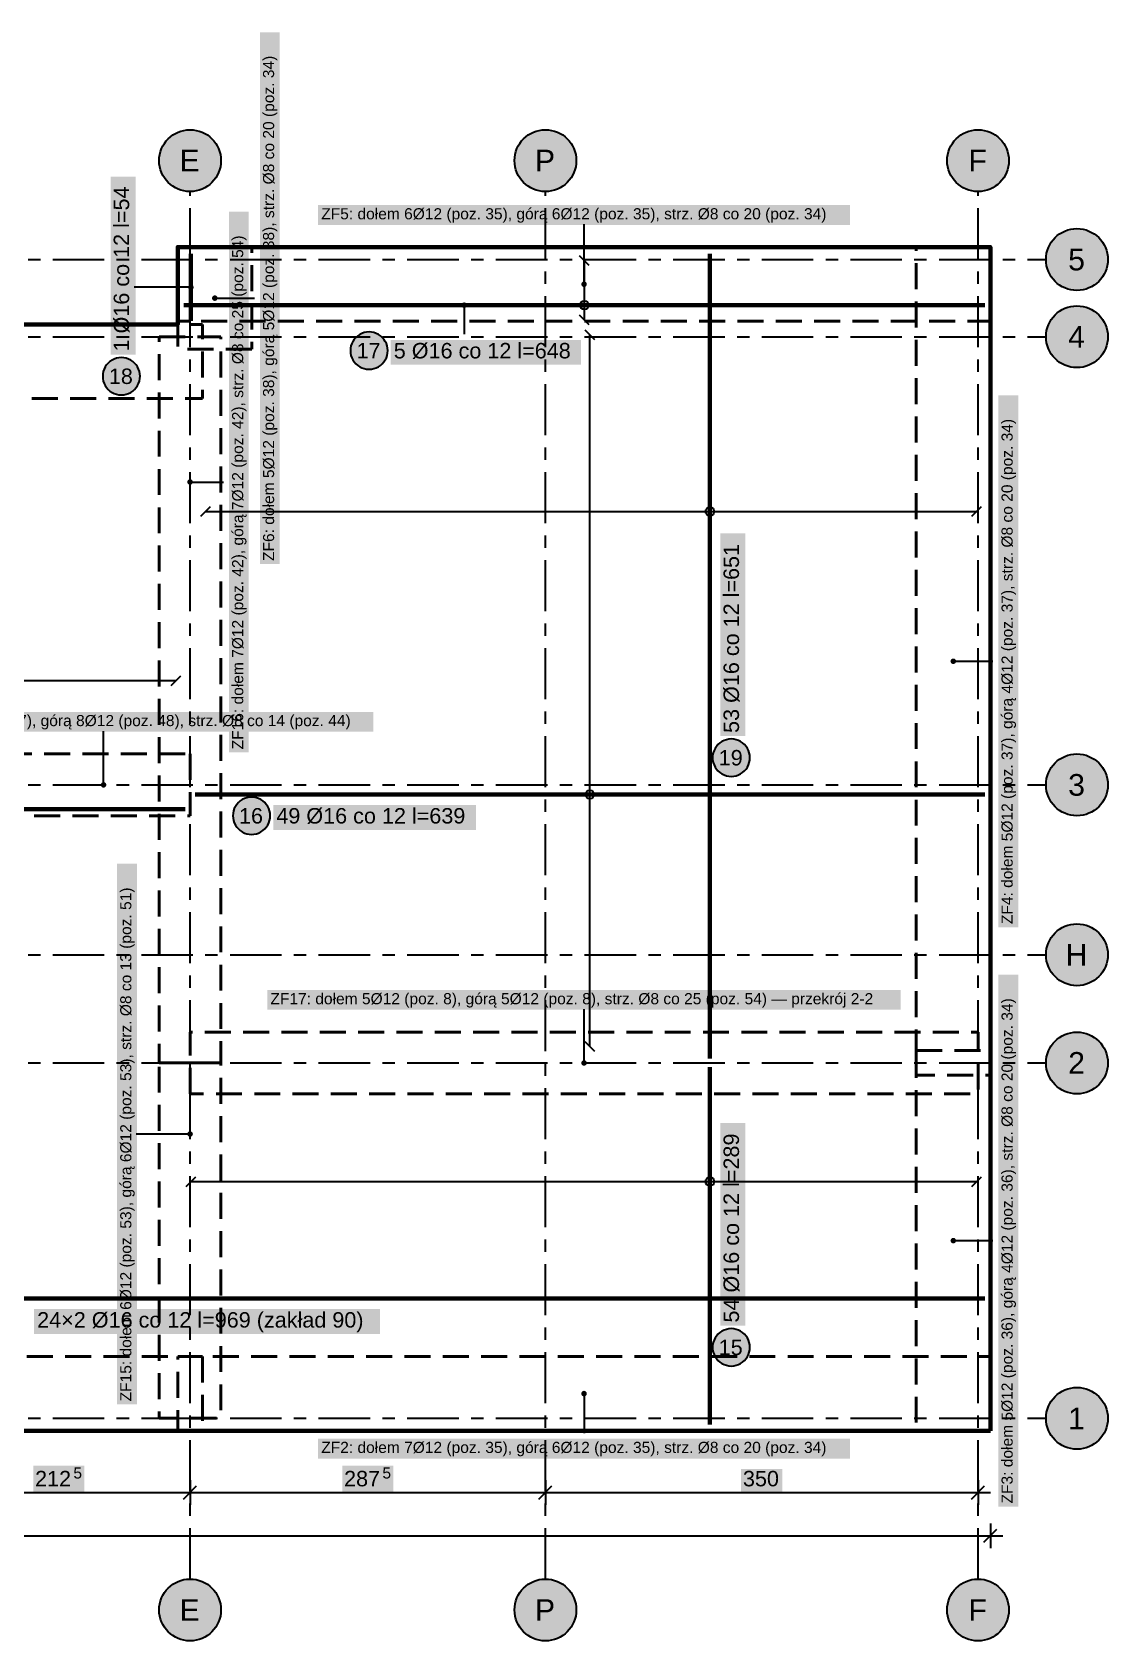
# Model space of a CAD drawing. Header units: metres. Extents: x -1.8 to 19.4, y -1.8 to 11.2.
# Drawn here: x 10.72 to 19.43, y -1.8 to 11.21 of the extents above; entities that cross this region are included whole.
import ezdxf

# ---------------------------------------------------------------- set-up
doc = ezdxf.new("R2010")
doc.units = ezdxf.units.M
doc.linetypes.add('KRESKOWA', pattern=[5.25, 4.2, -1.05])
doc.linetypes.add('PUNKTOWA', pattern=[10.5, 8.4, -1.05, 0, -1.05])
for name, color, linetype, lineweight in [('A-MASKA', 7, 'Continuous', 18), ('A-OPISY', 2, 'Continuous', 25), ('K-KONSTR', 7, 'Continuous', 50), ('K-OSIE', 1, 'PUNKTOWA', 25), ('K-WYMIARY', 1, 'Continuous', 25), ('K-ZBROJENIE', 1, 'Continuous', 100), ('K-ZBROJENIE-OPIS', 2, 'Continuous', 25)]:
    doc.layers.add(name, color=color, linetype=linetype, lineweight=lineweight)
doc.styles.add('PL_ARIAL', font='arial.ttf')

msp = doc.modelspace()

# ---------------------------------------------------------------- hatches: boundary and pattern name
at = {"layer": 'A-MASKA', "true_color": 0xffffff}
for points in [[(12.725, 6.911), (12.725, 11.214), (12.565, 11.214), (12.565, 6.911)], [(11.559, 8.606), (11.559, 10.044), (11.357, 10.044), (11.357, 8.606)], [(12.475, 5.387), (12.475, 9.763), (12.315, 9.763), (12.315, 5.387)], [(13.036, 9.655), (17.339, 9.655), (17.339, 9.815), (13.036, 9.815)], [(13.623, 8.523), (15.163, 8.523), (15.163, 8.725), (13.623, 8.725)], [(18.7, 3.973), (18.7, 8.277), (18.54, 8.277), (18.54, 3.973)], [(16.493, 5.52), (16.493, 7.16), (16.291, 7.16), (16.291, 5.52)], [(9.117, 5.555), (13.483, 5.555), (13.483, 5.715), (9.117, 5.715)], [(12.673, 4.76), (14.313, 4.76), (14.313, 4.962), (12.673, 4.962)], [(11.57, 0.112), (11.57, 4.488), (11.41, 4.488), (11.41, 0.112)], [(18.7, -0.714), (18.7, 3.589), (18.54, 3.589), (18.54, -0.714)], [(12.625, 3.305), (17.75, 3.305), (17.75, 3.465), (12.625, 3.465)], [(16.493, 0.75), (16.493, 2.39), (16.291, 2.39), (16.291, 0.75)], [(10.738, 0.682), (13.536, 0.682), (13.536, 0.884), (10.738, 0.884)], [(13.036, -0.325), (17.339, -0.325), (17.339, -0.165), (13.036, -0.165)], [(10.731, -0.592), (11.144, -0.592), (11.144, -0.382), (10.731, -0.382)], [(13.231, -0.592), (13.644, -0.592), (13.644, -0.382), (13.231, -0.382)], [(16.458, -0.592), (16.792, -0.592), (16.792, -0.41), (16.458, -0.41)]]:
    msp.add_hatch(color=7, dxfattribs=at).paths.add_polyline_path(points)
at = {"layer": 'A-OPISY', "true_color": 0x000000}
for points in [[(15.21, 9.175), (15.209, 9.181), (15.207, 9.186), (15.203, 9.191), (15.199, 9.194), (15.193, 9.197), (15.188, 9.198), (15.182, 9.197), (15.176, 9.194), (15.172, 9.191), (15.168, 9.186), (15.166, 9.181), (15.165, 9.175), (15.166, 9.169), (15.168, 9.164), (15.172, 9.159), (15.176, 9.156), (15.182, 9.153), (15.188, 9.152), (15.193, 9.153), (15.199, 9.156), (15.203, 9.159), (15.207, 9.164), (15.209, 9.169)], [(12.223, 9.062), (12.222, 9.068), (12.219, 9.074), (12.216, 9.078), (12.211, 9.082), (12.206, 9.084), (12.2, 9.085), (12.194, 9.084), (12.189, 9.082), (12.184, 9.078), (12.181, 9.074), (12.178, 9.068), (12.177, 9.062), (12.178, 9.057), (12.181, 9.051), (12.184, 9.047), (12.189, 9.043), (12.194, 9.041), (12.2, 9.04), (12.206, 9.041), (12.211, 9.043), (12.216, 9.047), (12.219, 9.051), (12.222, 9.057)], [(12.023, 7.575), (12.022, 7.581), (12.019, 7.586), (12.016, 7.591), (12.011, 7.594), (12.006, 7.597), (12, 7.598), (11.994, 7.597), (11.989, 7.594), (11.984, 7.591), (11.981, 7.586), (11.978, 7.581), (11.977, 7.575), (11.978, 7.569), (11.981, 7.564), (11.984, 7.559), (11.989, 7.556), (11.994, 7.553), (12, 7.553), (12.006, 7.553), (12.011, 7.556), (12.016, 7.559), (12.019, 7.564), (12.022, 7.569)], [(18.198, 6.125), (18.197, 6.131), (18.194, 6.136), (18.191, 6.141), (18.186, 6.144), (18.181, 6.147), (18.175, 6.147), (18.169, 6.147), (18.164, 6.144), (18.159, 6.141), (18.156, 6.136), (18.153, 6.131), (18.152, 6.125), (18.153, 6.119), (18.156, 6.114), (18.159, 6.109), (18.164, 6.106), (18.169, 6.103), (18.175, 6.103), (18.181, 6.103), (18.186, 6.106), (18.191, 6.109), (18.194, 6.114), (18.197, 6.119)], [(11.323, 5.125), (11.322, 5.131), (11.319, 5.136), (11.316, 5.141), (11.311, 5.144), (11.306, 5.147), (11.3, 5.147), (11.294, 5.147), (11.289, 5.144), (11.284, 5.141), (11.281, 5.136), (11.278, 5.131), (11.277, 5.125), (11.278, 5.119), (11.281, 5.114), (11.284, 5.109), (11.289, 5.106), (11.294, 5.103), (11.3, 5.103), (11.306, 5.103), (11.311, 5.106), (11.316, 5.109), (11.319, 5.114), (11.322, 5.119)], [(15.21, 2.875), (15.209, 2.881), (15.207, 2.886), (15.203, 2.891), (15.199, 2.894), (15.193, 2.897), (15.188, 2.897), (15.182, 2.897), (15.176, 2.894), (15.172, 2.891), (15.168, 2.886), (15.166, 2.881), (15.165, 2.875), (15.166, 2.869), (15.168, 2.864), (15.172, 2.859), (15.176, 2.856), (15.182, 2.853), (15.188, 2.853), (15.193, 2.853), (15.199, 2.856), (15.203, 2.859), (15.207, 2.864), (15.209, 2.869)], [(12.023, 2.3), (12.022, 2.306), (12.019, 2.311), (12.016, 2.316), (12.011, 2.319), (12.006, 2.322), (12, 2.322), (11.994, 2.322), (11.989, 2.319), (11.984, 2.316), (11.981, 2.311), (11.978, 2.306), (11.977, 2.3), (11.978, 2.294), (11.981, 2.289), (11.984, 2.284), (11.989, 2.281), (11.994, 2.278), (12, 2.277), (12.006, 2.278), (12.011, 2.281), (12.016, 2.284), (12.019, 2.289), (12.022, 2.294)], [(18.198, 1.438), (18.197, 1.443), (18.194, 1.449), (18.191, 1.453), (18.186, 1.457), (18.181, 1.459), (18.175, 1.46), (18.169, 1.459), (18.164, 1.457), (18.159, 1.453), (18.156, 1.449), (18.153, 1.443), (18.152, 1.438), (18.153, 1.432), (18.156, 1.426), (18.159, 1.422), (18.164, 1.418), (18.169, 1.416), (18.175, 1.415), (18.181, 1.416), (18.186, 1.418), (18.191, 1.422), (18.194, 1.426), (18.197, 1.432)], [(15.21, 0.2), (15.209, 0.206), (15.207, 0.211), (15.203, 0.216), (15.199, 0.219), (15.193, 0.222), (15.188, 0.223), (15.182, 0.222), (15.176, 0.219), (15.172, 0.216), (15.168, 0.211), (15.166, 0.206), (15.165, 0.2), (15.166, 0.194), (15.168, 0.189), (15.172, 0.184), (15.176, 0.181), (15.182, 0.178), (15.188, 0.178), (15.193, 0.178), (15.199, 0.181), (15.203, 0.184), (15.207, 0.189), (15.209, 0.194)]]:
    msp.add_hatch(color=7, dxfattribs=at).paths.add_polyline_path(points)
at = {"layer": 'K-OSIE', "true_color": 0xffffff}
for points in [[(12.25, 10.175), (12.248, 10.208), (12.241, 10.24), (12.231, 10.271), (12.217, 10.3), (12.198, 10.327), (12.177, 10.352), (12.152, 10.373), (12.125, 10.392), (12.096, 10.406), (12.065, 10.416), (12.033, 10.423), (12, 10.425), (11.967, 10.423), (11.935, 10.416), (11.904, 10.406), (11.875, 10.392), (11.848, 10.373), (11.823, 10.352), (11.802, 10.327), (11.783, 10.3), (11.769, 10.271), (11.759, 10.24), (11.752, 10.208), (11.75, 10.175), (11.752, 10.142), (11.759, 10.11), (11.769, 10.079), (11.783, 10.05), (11.802, 10.023), (11.823, 9.998), (11.848, 9.977), (11.875, 9.958), (11.904, 9.944), (11.935, 9.934), (11.967, 9.927), (12, 9.925), (12.033, 9.927), (12.065, 9.934), (12.096, 9.944), (12.125, 9.958), (12.152, 9.977), (12.177, 9.998), (12.198, 10.023), (12.217, 10.05), (12.231, 10.079), (12.241, 10.11), (12.248, 10.142)], [(15.125, 10.175), (15.123, 10.208), (15.116, 10.24), (15.106, 10.271), (15.092, 10.3), (15.073, 10.327), (15.052, 10.352), (15.027, 10.373), (15, 10.392), (14.971, 10.406), (14.94, 10.416), (14.908, 10.423), (14.875, 10.425), (14.842, 10.423), (14.81, 10.416), (14.779, 10.406), (14.75, 10.392), (14.723, 10.373), (14.698, 10.352), (14.677, 10.327), (14.658, 10.3), (14.644, 10.271), (14.634, 10.24), (14.627, 10.208), (14.625, 10.175), (14.627, 10.142), (14.634, 10.11), (14.644, 10.079), (14.658, 10.05), (14.677, 10.023), (14.698, 9.998), (14.723, 9.977), (14.75, 9.958), (14.779, 9.944), (14.81, 9.934), (14.842, 9.927), (14.875, 9.925), (14.908, 9.927), (14.94, 9.934), (14.971, 9.944), (15, 9.958), (15.027, 9.977), (15.052, 9.998), (15.073, 10.023), (15.092, 10.05), (15.106, 10.079), (15.116, 10.11), (15.123, 10.142)], [(18.625, 10.175), (18.623, 10.208), (18.616, 10.24), (18.606, 10.271), (18.592, 10.3), (18.573, 10.327), (18.552, 10.352), (18.527, 10.373), (18.5, 10.392), (18.471, 10.406), (18.44, 10.416), (18.408, 10.423), (18.375, 10.425), (18.342, 10.423), (18.31, 10.416), (18.279, 10.406), (18.25, 10.392), (18.223, 10.373), (18.198, 10.352), (18.177, 10.327), (18.158, 10.3), (18.144, 10.271), (18.134, 10.24), (18.127, 10.208), (18.125, 10.175), (18.127, 10.142), (18.134, 10.11), (18.144, 10.079), (18.158, 10.05), (18.177, 10.023), (18.198, 9.998), (18.223, 9.977), (18.25, 9.958), (18.279, 9.944), (18.31, 9.934), (18.342, 9.927), (18.375, 9.925), (18.408, 9.927), (18.44, 9.934), (18.471, 9.944), (18.5, 9.958), (18.527, 9.977), (18.552, 9.998), (18.573, 10.023), (18.592, 10.05), (18.606, 10.079), (18.616, 10.11), (18.623, 10.142)], [(19.425, 9.375), (19.423, 9.408), (19.416, 9.44), (19.406, 9.471), (19.392, 9.5), (19.373, 9.527), (19.352, 9.552), (19.327, 9.573), (19.3, 9.592), (19.271, 9.606), (19.24, 9.616), (19.208, 9.623), (19.175, 9.625), (19.142, 9.623), (19.11, 9.616), (19.079, 9.606), (19.05, 9.592), (19.023, 9.573), (18.998, 9.552), (18.977, 9.527), (18.958, 9.5), (18.944, 9.471), (18.934, 9.44), (18.927, 9.408), (18.925, 9.375), (18.927, 9.342), (18.934, 9.31), (18.944, 9.279), (18.958, 9.25), (18.977, 9.223), (18.998, 9.198), (19.023, 9.177), (19.05, 9.158), (19.079, 9.144), (19.11, 9.134), (19.142, 9.127), (19.175, 9.125), (19.208, 9.127), (19.24, 9.134), (19.271, 9.144), (19.3, 9.158), (19.327, 9.177), (19.352, 9.198), (19.373, 9.223), (19.392, 9.25), (19.406, 9.279), (19.416, 9.31), (19.423, 9.342)], [(19.425, 8.75), (19.423, 8.783), (19.416, 8.815), (19.406, 8.846), (19.392, 8.875), (19.373, 8.902), (19.352, 8.927), (19.327, 8.948), (19.3, 8.967), (19.271, 8.981), (19.24, 8.991), (19.208, 8.998), (19.175, 9), (19.142, 8.998), (19.11, 8.991), (19.079, 8.981), (19.05, 8.967), (19.023, 8.948), (18.998, 8.927), (18.977, 8.902), (18.958, 8.875), (18.944, 8.846), (18.934, 8.815), (18.927, 8.783), (18.925, 8.75), (18.927, 8.717), (18.934, 8.685), (18.944, 8.654), (18.958, 8.625), (18.977, 8.598), (18.998, 8.573), (19.023, 8.552), (19.05, 8.533), (19.079, 8.519), (19.11, 8.509), (19.142, 8.502), (19.175, 8.5), (19.208, 8.502), (19.24, 8.509), (19.271, 8.519), (19.3, 8.533), (19.327, 8.552), (19.352, 8.573), (19.373, 8.598), (19.392, 8.625), (19.406, 8.654), (19.416, 8.685), (19.423, 8.717)], [(19.425, 5.125), (19.423, 5.158), (19.416, 5.19), (19.406, 5.221), (19.392, 5.25), (19.373, 5.277), (19.352, 5.302), (19.327, 5.323), (19.3, 5.342), (19.271, 5.356), (19.24, 5.366), (19.208, 5.373), (19.175, 5.375), (19.142, 5.373), (19.11, 5.366), (19.079, 5.356), (19.05, 5.342), (19.023, 5.323), (18.998, 5.302), (18.977, 5.277), (18.958, 5.25), (18.944, 5.221), (18.934, 5.19), (18.927, 5.158), (18.925, 5.125), (18.927, 5.092), (18.934, 5.06), (18.944, 5.029), (18.958, 5), (18.977, 4.973), (18.998, 4.948), (19.023, 4.927), (19.05, 4.908), (19.079, 4.894), (19.11, 4.884), (19.142, 4.877), (19.175, 4.875), (19.208, 4.877), (19.24, 4.884), (19.271, 4.894), (19.3, 4.908), (19.327, 4.927), (19.352, 4.948), (19.373, 4.973), (19.392, 5), (19.406, 5.029), (19.416, 5.06), (19.423, 5.092)], [(19.425, 3.75), (19.423, 3.783), (19.416, 3.815), (19.406, 3.846), (19.392, 3.875), (19.373, 3.902), (19.352, 3.927), (19.327, 3.948), (19.3, 3.967), (19.271, 3.981), (19.24, 3.991), (19.208, 3.998), (19.175, 4), (19.142, 3.998), (19.11, 3.991), (19.079, 3.981), (19.05, 3.967), (19.023, 3.948), (18.998, 3.927), (18.977, 3.902), (18.958, 3.875), (18.944, 3.846), (18.934, 3.815), (18.927, 3.783), (18.925, 3.75), (18.927, 3.717), (18.934, 3.685), (18.944, 3.654), (18.958, 3.625), (18.977, 3.598), (18.998, 3.573), (19.023, 3.552), (19.05, 3.533), (19.079, 3.519), (19.11, 3.509), (19.142, 3.502), (19.175, 3.5), (19.208, 3.502), (19.24, 3.509), (19.271, 3.519), (19.3, 3.533), (19.327, 3.552), (19.352, 3.573), (19.373, 3.598), (19.392, 3.625), (19.406, 3.654), (19.416, 3.685), (19.423, 3.717)], [(19.425, 2.875), (19.423, 2.908), (19.416, 2.94), (19.406, 2.971), (19.392, 3), (19.373, 3.027), (19.352, 3.052), (19.327, 3.073), (19.3, 3.092), (19.271, 3.106), (19.24, 3.116), (19.208, 3.123), (19.175, 3.125), (19.142, 3.123), (19.11, 3.116), (19.079, 3.106), (19.05, 3.092), (19.023, 3.073), (18.998, 3.052), (18.977, 3.027), (18.958, 3), (18.944, 2.971), (18.934, 2.94), (18.927, 2.908), (18.925, 2.875), (18.927, 2.842), (18.934, 2.81), (18.944, 2.779), (18.958, 2.75), (18.977, 2.723), (18.998, 2.698), (19.023, 2.677), (19.05, 2.658), (19.079, 2.644), (19.11, 2.634), (19.142, 2.627), (19.175, 2.625), (19.208, 2.627), (19.24, 2.634), (19.271, 2.644), (19.3, 2.658), (19.327, 2.677), (19.352, 2.698), (19.373, 2.723), (19.392, 2.75), (19.406, 2.779), (19.416, 2.81), (19.423, 2.842)], [(19.425, 0), (19.423, 0.033), (19.416, 0.065), (19.406, 0.096), (19.392, 0.125), (19.373, 0.152), (19.352, 0.177), (19.327, 0.198), (19.3, 0.217), (19.271, 0.231), (19.24, 0.241), (19.208, 0.248), (19.175, 0.25), (19.142, 0.248), (19.11, 0.241), (19.079, 0.231), (19.05, 0.217), (19.023, 0.198), (18.998, 0.177), (18.977, 0.152), (18.958, 0.125), (18.944, 0.096), (18.934, 0.065), (18.927, 0.033), (18.925, 0), (18.927, -0.033), (18.934, -0.065), (18.944, -0.096), (18.958, -0.125), (18.977, -0.152), (18.998, -0.177), (19.023, -0.198), (19.05, -0.217), (19.079, -0.231), (19.11, -0.241), (19.142, -0.248), (19.175, -0.25), (19.208, -0.248), (19.24, -0.241), (19.271, -0.231), (19.3, -0.217), (19.327, -0.198), (19.352, -0.177), (19.373, -0.152), (19.392, -0.125), (19.406, -0.096), (19.416, -0.065), (19.423, -0.033)], [(12.25, -1.55), (12.248, -1.517), (12.241, -1.485), (12.231, -1.454), (12.217, -1.425), (12.198, -1.398), (12.177, -1.373), (12.152, -1.352), (12.125, -1.333), (12.096, -1.319), (12.065, -1.309), (12.033, -1.302), (12, -1.3), (11.967, -1.302), (11.935, -1.309), (11.904, -1.319), (11.875, -1.333), (11.848, -1.352), (11.823, -1.373), (11.802, -1.398), (11.783, -1.425), (11.769, -1.454), (11.759, -1.485), (11.752, -1.517), (11.75, -1.55), (11.752, -1.583), (11.759, -1.615), (11.769, -1.646), (11.783, -1.675), (11.802, -1.702), (11.823, -1.727), (11.848, -1.748), (11.875, -1.767), (11.904, -1.781), (11.935, -1.791), (11.967, -1.798), (12, -1.8), (12.033, -1.798), (12.065, -1.791), (12.096, -1.781), (12.125, -1.767), (12.152, -1.748), (12.177, -1.727), (12.198, -1.702), (12.217, -1.675), (12.231, -1.646), (12.241, -1.615), (12.248, -1.583)], [(15.125, -1.55), (15.123, -1.517), (15.116, -1.485), (15.106, -1.454), (15.092, -1.425), (15.073, -1.398), (15.052, -1.373), (15.027, -1.352), (15, -1.333), (14.971, -1.319), (14.94, -1.309), (14.908, -1.302), (14.875, -1.3), (14.842, -1.302), (14.81, -1.309), (14.779, -1.319), (14.75, -1.333), (14.723, -1.352), (14.698, -1.373), (14.677, -1.398), (14.658, -1.425), (14.644, -1.454), (14.634, -1.485), (14.627, -1.517), (14.625, -1.55), (14.627, -1.583), (14.634, -1.615), (14.644, -1.646), (14.658, -1.675), (14.677, -1.702), (14.698, -1.727), (14.723, -1.748), (14.75, -1.767), (14.779, -1.781), (14.81, -1.791), (14.842, -1.798), (14.875, -1.8), (14.908, -1.798), (14.94, -1.791), (14.971, -1.781), (15, -1.767), (15.027, -1.748), (15.052, -1.727), (15.073, -1.702), (15.092, -1.675), (15.106, -1.646), (15.116, -1.615), (15.123, -1.583)], [(18.625, -1.55), (18.623, -1.517), (18.616, -1.485), (18.606, -1.454), (18.592, -1.425), (18.573, -1.398), (18.552, -1.373), (18.527, -1.352), (18.5, -1.333), (18.471, -1.319), (18.44, -1.309), (18.408, -1.302), (18.375, -1.3), (18.342, -1.302), (18.31, -1.309), (18.279, -1.319), (18.25, -1.333), (18.223, -1.352), (18.198, -1.373), (18.177, -1.398), (18.158, -1.425), (18.144, -1.454), (18.134, -1.485), (18.127, -1.517), (18.125, -1.55), (18.127, -1.583), (18.134, -1.615), (18.144, -1.646), (18.158, -1.675), (18.177, -1.702), (18.198, -1.727), (18.223, -1.748), (18.25, -1.767), (18.279, -1.781), (18.31, -1.791), (18.342, -1.798), (18.375, -1.8), (18.408, -1.798), (18.44, -1.791), (18.471, -1.781), (18.5, -1.767), (18.527, -1.748), (18.552, -1.727), (18.573, -1.702), (18.592, -1.675), (18.606, -1.646), (18.616, -1.615), (18.623, -1.583)]]:
    msp.add_hatch(color=7, dxfattribs=at).paths.add_polyline_path(points)
at = {"layer": 'K-ZBROJENIE-OPIS', "true_color": 0x000000}
for points in [[(12.029, 9.15), (12.028, 9.156), (12.026, 9.161), (12.023, 9.166), (12.018, 9.169), (12.013, 9.172), (12.007, 9.173), (12.001, 9.172), (11.995, 9.169), (11.991, 9.166), (11.987, 9.161), (11.985, 9.156), (11.984, 9.15), (11.985, 9.144), (11.987, 9.139), (11.991, 9.134), (11.995, 9.131), (12.001, 9.128), (12.007, 9.127), (12.013, 9.128), (12.018, 9.131), (12.023, 9.134), (12.026, 9.139), (12.028, 9.144)], [(14.241, 9.005), (14.24, 9.011), (14.237, 9.016), (14.234, 9.021), (14.229, 9.025), (14.224, 9.027), (14.218, 9.028), (14.212, 9.027), (14.207, 9.025), (14.202, 9.021), (14.199, 9.016), (14.196, 9.011), (14.195, 9.005), (14.196, 8.999), (14.199, 8.994), (14.202, 8.989), (14.207, 8.986), (14.212, 8.983), (14.218, 8.983), (14.224, 8.983), (14.229, 8.986), (14.234, 8.989), (14.237, 8.994), (14.24, 8.999)]]:
    msp.add_hatch(color=7, dxfattribs=at).paths.add_polyline_path(points)
at = {"layer": 'K-ZBROJENIE-OPIS', "true_color": 0xffffff}
for points in [[(13.599, 8.638), (13.598, 8.657), (13.594, 8.677), (13.588, 8.696), (13.579, 8.713), (13.568, 8.73), (13.555, 8.745), (13.54, 8.758), (13.524, 8.769), (13.506, 8.777), (13.487, 8.784), (13.468, 8.787), (13.448, 8.789), (13.428, 8.787), (13.409, 8.784), (13.39, 8.777), (13.373, 8.769), (13.356, 8.758), (13.341, 8.745), (13.328, 8.73), (13.317, 8.713), (13.308, 8.696), (13.302, 8.677), (13.298, 8.657), (13.297, 8.638), (13.298, 8.618), (13.302, 8.599), (13.308, 8.58), (13.317, 8.562), (13.328, 8.546), (13.341, 8.531), (13.356, 8.518), (13.373, 8.507), (13.39, 8.498), (13.409, 8.492), (13.428, 8.488), (13.448, 8.487), (13.468, 8.488), (13.487, 8.492), (13.506, 8.498), (13.524, 8.507), (13.54, 8.518), (13.555, 8.531), (13.568, 8.546), (13.579, 8.562), (13.588, 8.58), (13.594, 8.599), (13.598, 8.618)], [(11.595, 8.431), (11.594, 8.45), (11.59, 8.47), (11.584, 8.488), (11.575, 8.506), (11.564, 8.523), (11.551, 8.537), (11.536, 8.55), (11.52, 8.561), (11.502, 8.57), (11.483, 8.576), (11.464, 8.58), (11.444, 8.582), (11.425, 8.58), (11.405, 8.576), (11.386, 8.57), (11.369, 8.561), (11.352, 8.55), (11.337, 8.537), (11.324, 8.523), (11.313, 8.506), (11.305, 8.488), (11.298, 8.47), (11.294, 8.45), (11.293, 8.431), (11.294, 8.411), (11.298, 8.391), (11.305, 8.373), (11.313, 8.355), (11.324, 8.339), (11.337, 8.324), (11.352, 8.311), (11.369, 8.3), (11.386, 8.291), (11.405, 8.285), (11.425, 8.281), (11.444, 8.28), (11.464, 8.281), (11.483, 8.285), (11.502, 8.291), (11.52, 8.3), (11.536, 8.311), (11.551, 8.324), (11.564, 8.339), (11.575, 8.355), (11.584, 8.373), (11.59, 8.391), (11.594, 8.411)], [(16.529, 5.345), (16.528, 5.364), (16.524, 5.384), (16.518, 5.402), (16.509, 5.42), (16.498, 5.436), (16.485, 5.451), (16.47, 5.464), (16.454, 5.475), (16.436, 5.484), (16.417, 5.49), (16.398, 5.494), (16.378, 5.496), (16.358, 5.494), (16.339, 5.49), (16.32, 5.484), (16.303, 5.475), (16.286, 5.464), (16.271, 5.451), (16.258, 5.436), (16.247, 5.42), (16.239, 5.402), (16.232, 5.384), (16.228, 5.364), (16.227, 5.345), (16.228, 5.325), (16.232, 5.305), (16.239, 5.287), (16.247, 5.269), (16.258, 5.253), (16.271, 5.238), (16.286, 5.225), (16.303, 5.214), (16.32, 5.205), (16.339, 5.199), (16.358, 5.195), (16.378, 5.193), (16.398, 5.195), (16.417, 5.199), (16.436, 5.205), (16.454, 5.214), (16.47, 5.225), (16.485, 5.238), (16.498, 5.253), (16.509, 5.269), (16.518, 5.287), (16.524, 5.305), (16.528, 5.325)], [(12.649, 4.875), (12.647, 4.895), (12.643, 4.914), (12.637, 4.933), (12.628, 4.95), (12.617, 4.967), (12.604, 4.982), (12.589, 4.995), (12.573, 5.006), (12.555, 5.014), (12.537, 5.021), (12.517, 5.025), (12.498, 5.026), (12.478, 5.025), (12.458, 5.021), (12.44, 5.014), (12.422, 5.006), (12.406, 4.995), (12.391, 4.982), (12.378, 4.967), (12.367, 4.95), (12.358, 4.933), (12.352, 4.914), (12.348, 4.895), (12.346, 4.875), (12.348, 4.855), (12.352, 4.836), (12.358, 4.817), (12.367, 4.799), (12.378, 4.783), (12.391, 4.768), (12.406, 4.755), (12.422, 4.744), (12.44, 4.735), (12.458, 4.729), (12.478, 4.725), (12.498, 4.724), (12.517, 4.725), (12.537, 4.729), (12.555, 4.735), (12.573, 4.744), (12.589, 4.755), (12.604, 4.768), (12.617, 4.783), (12.628, 4.799), (12.637, 4.817), (12.643, 4.836), (12.647, 4.855)], [(16.529, 0.575), (16.528, 0.594), (16.524, 0.614), (16.518, 0.632), (16.509, 0.65), (16.498, 0.666), (16.485, 0.681), (16.47, 0.694), (16.454, 0.705), (16.436, 0.714), (16.417, 0.72), (16.398, 0.724), (16.378, 0.726), (16.358, 0.724), (16.339, 0.72), (16.32, 0.714), (16.303, 0.705), (16.286, 0.694), (16.271, 0.681), (16.258, 0.666), (16.247, 0.65), (16.239, 0.632), (16.232, 0.614), (16.228, 0.594), (16.227, 0.575), (16.228, 0.555), (16.232, 0.535), (16.239, 0.517), (16.247, 0.499), (16.258, 0.483), (16.271, 0.468), (16.286, 0.455), (16.303, 0.444), (16.32, 0.435), (16.339, 0.429), (16.358, 0.425), (16.378, 0.423), (16.398, 0.425), (16.417, 0.429), (16.436, 0.435), (16.454, 0.444), (16.47, 0.455), (16.485, 0.468), (16.498, 0.483), (16.509, 0.499), (16.518, 0.517), (16.524, 0.535), (16.528, 0.555)]]:
    msp.add_hatch(color=7, dxfattribs=at).paths.add_polyline_path(points)

# ---------------------------------------------------------------- linework, layer by layer
at = {"layer": 'A-OPISY', "lineweight": 35, "ltscale": 0.05}
for points in [[(15.188, 9.175), (15.188, 9.66)], [(12.2, 9.062), (12.52, 9.062)], [(12, 7.575), (12.27, 7.575)], [(18.175, 6.125), (18.495, 6.125)], [(11.3, 5.125), (11.3, 5.56)], [(15.188, 2.875), (15.188, 3.31)], [(12, 2.3), (11.565, 2.3)], [(18.175, 1.438), (18.495, 1.438)], [(15.188, 0.2), (15.188, -0.12)]]:
    msp.add_lwpolyline(points, dxfattribs=at)
at = {"layer": 'K-KONSTR', "lineweight": 70, "ltscale": 0.05}
msp.add_lwpolyline([(18.475, -0.1), (-0.1, -0.1), (-0.1, 8.85), (11.9, 8.85), (11.9, 9.475), (18.475, 9.475)], close=True, dxfattribs=at)
at = {"layer": 'K-KONSTR', "linetype": 'KRESKOWA', "lineweight": 50, "ltscale": 0.05, "flags": 128}
for points in [[(11.9, 8.875), (11.9, 9.475), (18.475, 9.475), (18.475, 8.875)], [(12.5, 8.65), (11.9, 8.65), (11.9, 9.475), (12.5, 9.475)], [(17.875, 9.475), (18.475, 9.475), (18.475, 2.775), (17.875, 2.775)], [(-0.1, 8.25), (-0.1, 8.85), (12.1, 8.85), (12.1, 8.25)], [(11.75, 8.75), (12.25, 8.75), (12.25, 2.875), (11.75, 2.875)], [(12, 5.375), (12, 4.875), (8.5, 4.875), (8.5, 5.375)], [(12, 2.625), (12, 3.125), (18.375, 3.125), (18.375, 2.625)], [(11.75, 2.875), (12.25, 2.875), (12.25, 0), (11.75, 0)], [(17.875, 2.975), (18.475, 2.975), (18.475, -0.1), (17.875, -0.1)], [(12.1, 0.5), (12.1, -0.1), (-0.1, -0.1), (-0.1, 0.5)], [(18.475, 0.5), (18.475, -0.1), (11.9, -0.1), (11.9, 0.5)]]:
    msp.add_lwpolyline(points, close=True, dxfattribs=at)
at = {"layer": 'K-OSIE', "linetype": 'PUNKTOWA', "lineweight": 35, "ltscale": 0.049039, "flags": 128}
for points in [[(12, -1.3), (12, 9.925)], [(14.875, -1.3), (14.875, 9.925)], [(18.375, -1.3), (18.375, 9.925)]]:
    msp.add_lwpolyline(points, dxfattribs=at)
at = {"layer": 'K-OSIE', "linetype": 'PUNKTOWA', "lineweight": 35, "ltscale": 0.049644, "flags": 128}
for points in [[(-1.3, 9.375), (18.925, 9.375)], [(-1.3, 8.75), (18.925, 8.75)], [(-1.3, 5.125), (18.925, 5.125)], [(-1.3, 3.75), (18.925, 3.75)], [(-1.3, 2.875), (18.925, 2.875)], [(-1.3, 0), (18.925, 0)]]:
    msp.add_lwpolyline(points, dxfattribs=at)
at = {"layer": 'K-OSIE', "linetype": 'Continuous', "lineweight": 35, "ltscale": 0.05}
for centre in [(12, 10.175), (14.875, 10.175), (18.375, 10.175), (19.175, 9.375), (19.175, 8.75), (19.175, 5.125), (19.175, 3.75), (19.175, 2.875), (19.175, 0), (12, -1.55), (14.875, -1.55), (18.375, -1.55)]:
    msp.add_circle(centre, 0.25, dxfattribs=at)
at = {"layer": 'K-WYMIARY', "lineweight": 35, "ltscale": 0.05}
for points in [[(12, -0.5), (12, -0.7)], [(14.875, -0.5), (14.875, -0.7)], [(18.375, -0.5), (18.375, -0.7)], [(-0.1, -0.6), (18.475, -0.6)], [(11.947, -0.653), (12.053, -0.547)], [(14.822, -0.653), (14.928, -0.547)], [(18.322, -0.653), (18.428, -0.547)], [(18.422, -1.003), (18.528, -0.897)], [(18.475, -0.85), (18.475, -1.05)], [(-0.2, -0.95), (18.575, -0.95)]]:
    msp.add_lwpolyline(points, dxfattribs=at)
at = {"layer": 'K-ZBROJENIE', "lineweight": 70, "ltscale": 0.05}
for points in [[(12.007, 8.88), (12.007, 9.42)], [(16.206, 2.91), (16.206, 9.42)], [(11.95, 9.005), (18.43, 9.005)], [(12.04, 5.047), (18.43, 5.047)], [(-0.05, 4.927), (11.96, 4.927)], [(16.206, -0.05), (16.206, 2.84)], [(-0.05, 0.969), (18.43, 0.969)]]:
    msp.add_lwpolyline(points, dxfattribs=at)
at = {"layer": 'K-ZBROJENIE-OPIS', "lineweight": 35, "ltscale": 0.05}
for points in [[(15.229, 9.326), (15.151, 9.404)], [(15.19, 8.885), (15.19, 9.365)], [(12.007, 9.15), (11.547, 9.15)], [(14.218, 9.005), (14.218, 8.77)], [(15.229, 8.846), (15.151, 8.924)], [(15.274, 8.726), (15.196, 8.804)], [(15.235, 3.008), (15.235, 8.765)], [(12.088, 7.298), (12.166, 7.376)], [(12.127, 7.337), (18.365, 7.337)], [(18.326, 7.298), (18.404, 7.376)], [(11.848, 5.929), (11.926, 6.007)], [(0.01, 5.968), (11.887, 5.968)], [(15.274, 2.969), (15.196, 3.047)], [(11.968, 1.876), (12.046, 1.954)], [(18.326, 1.876), (18.404, 1.954)], [(12.007, 1.915), (18.365, 1.915)]]:
    msp.add_lwpolyline(points, dxfattribs=at)
for points in [[(13.599, 8.638), (13.598, 8.657), (13.594, 8.677), (13.588, 8.696), (13.579, 8.713), (13.568, 8.73), (13.555, 8.745), (13.54, 8.758), (13.524, 8.769), (13.506, 8.777), (13.487, 8.784), (13.468, 8.787), (13.448, 8.789), (13.428, 8.787), (13.409, 8.784), (13.39, 8.777), (13.373, 8.769), (13.356, 8.758), (13.341, 8.745), (13.328, 8.73), (13.317, 8.713), (13.308, 8.696), (13.302, 8.677), (13.298, 8.657), (13.297, 8.638), (13.298, 8.618), (13.302, 8.599), (13.308, 8.58), (13.317, 8.562), (13.328, 8.546), (13.341, 8.531), (13.356, 8.518), (13.373, 8.507), (13.39, 8.498), (13.409, 8.492), (13.428, 8.488), (13.448, 8.487), (13.468, 8.488), (13.487, 8.492), (13.506, 8.498), (13.524, 8.507), (13.54, 8.518), (13.555, 8.531), (13.568, 8.546), (13.579, 8.562), (13.588, 8.58), (13.594, 8.599), (13.598, 8.618)], [(11.595, 8.431), (11.594, 8.45), (11.59, 8.47), (11.584, 8.488), (11.575, 8.506), (11.564, 8.523), (11.551, 8.537), (11.536, 8.55), (11.52, 8.561), (11.502, 8.57), (11.483, 8.576), (11.464, 8.58), (11.444, 8.582), (11.425, 8.58), (11.405, 8.576), (11.386, 8.57), (11.369, 8.561), (11.352, 8.55), (11.337, 8.537), (11.324, 8.523), (11.313, 8.506), (11.305, 8.488), (11.298, 8.47), (11.294, 8.45), (11.293, 8.431), (11.294, 8.411), (11.298, 8.391), (11.305, 8.373), (11.313, 8.355), (11.324, 8.339), (11.337, 8.324), (11.352, 8.311), (11.369, 8.3), (11.386, 8.291), (11.405, 8.285), (11.425, 8.281), (11.444, 8.28), (11.464, 8.281), (11.483, 8.285), (11.502, 8.291), (11.52, 8.3), (11.536, 8.311), (11.551, 8.324), (11.564, 8.339), (11.575, 8.355), (11.584, 8.373), (11.59, 8.391), (11.594, 8.411)], [(16.529, 5.345), (16.528, 5.364), (16.524, 5.384), (16.518, 5.402), (16.509, 5.42), (16.498, 5.436), (16.485, 5.451), (16.47, 5.464), (16.454, 5.475), (16.436, 5.484), (16.417, 5.49), (16.398, 5.494), (16.378, 5.496), (16.358, 5.494), (16.339, 5.49), (16.32, 5.484), (16.303, 5.475), (16.286, 5.464), (16.271, 5.451), (16.258, 5.436), (16.247, 5.42), (16.239, 5.402), (16.232, 5.384), (16.228, 5.364), (16.227, 5.345), (16.228, 5.325), (16.232, 5.305), (16.239, 5.287), (16.247, 5.269), (16.258, 5.253), (16.271, 5.238), (16.286, 5.225), (16.303, 5.214), (16.32, 5.205), (16.339, 5.199), (16.358, 5.195), (16.378, 5.193), (16.398, 5.195), (16.417, 5.199), (16.436, 5.205), (16.454, 5.214), (16.47, 5.225), (16.485, 5.238), (16.498, 5.253), (16.509, 5.269), (16.518, 5.287), (16.524, 5.305), (16.528, 5.325)], [(12.649, 4.875), (12.647, 4.895), (12.643, 4.914), (12.637, 4.933), (12.628, 4.95), (12.617, 4.967), (12.604, 4.982), (12.589, 4.995), (12.573, 5.006), (12.555, 5.014), (12.537, 5.021), (12.517, 5.025), (12.498, 5.026), (12.478, 5.025), (12.458, 5.021), (12.44, 5.014), (12.422, 5.006), (12.406, 4.995), (12.391, 4.982), (12.378, 4.967), (12.367, 4.95), (12.358, 4.933), (12.352, 4.914), (12.348, 4.895), (12.346, 4.875), (12.348, 4.855), (12.352, 4.836), (12.358, 4.817), (12.367, 4.799), (12.378, 4.783), (12.391, 4.768), (12.406, 4.755), (12.422, 4.744), (12.44, 4.735), (12.458, 4.729), (12.478, 4.725), (12.498, 4.724), (12.517, 4.725), (12.537, 4.729), (12.555, 4.735), (12.573, 4.744), (12.589, 4.755), (12.604, 4.768), (12.617, 4.783), (12.628, 4.799), (12.637, 4.817), (12.643, 4.836), (12.647, 4.855)], [(16.529, 0.575), (16.528, 0.594), (16.524, 0.614), (16.518, 0.632), (16.509, 0.65), (16.498, 0.666), (16.485, 0.681), (16.47, 0.694), (16.454, 0.705), (16.436, 0.714), (16.417, 0.72), (16.398, 0.724), (16.378, 0.726), (16.358, 0.724), (16.339, 0.72), (16.32, 0.714), (16.303, 0.705), (16.286, 0.694), (16.271, 0.681), (16.258, 0.666), (16.247, 0.65), (16.239, 0.632), (16.232, 0.614), (16.228, 0.594), (16.227, 0.575), (16.228, 0.555), (16.232, 0.535), (16.239, 0.517), (16.247, 0.499), (16.258, 0.483), (16.271, 0.468), (16.286, 0.455), (16.303, 0.444), (16.32, 0.435), (16.339, 0.429), (16.358, 0.425), (16.378, 0.423), (16.398, 0.425), (16.417, 0.429), (16.436, 0.435), (16.454, 0.444), (16.47, 0.455), (16.485, 0.468), (16.498, 0.483), (16.509, 0.499), (16.518, 0.517), (16.524, 0.535), (16.528, 0.555)]]:
    msp.add_lwpolyline(points, close=True, dxfattribs=at)
for centre in [(15.19, 9.005), (16.206, 7.337), (15.235, 5.047), (16.206, 1.915)]:
    msp.add_circle(centre, 0.035, dxfattribs=at)

# ---------------------------------------------------------------- texts
at = {"layer": 'A-OPISY', "style": 'PL_ARIAL'}
for s, p in [('ZF6: dołem 5Ø12 (poz. 38), górą 5Ø12 (poz. 38), strz. Ø8 co 20 (poz. 34)', (12.68, 6.936)), ('ZF16: dołem 7Ø12 (poz. 42), górą 7Ø12 (poz. 42), strz. Ø8 co 25 (poz. 54)', (12.43, 5.412)), ('ZF4: dołem 5Ø12 (poz. 37), górą 4Ø12 (poz. 37), strz. Ø8 co 20 (poz. 34)', (18.655, 3.998)), ('ZF15: dołem 6Ø12 (poz. 53), górą 6Ø12 (poz. 53), strz. Ø8 co 13 (poz. 51)', (11.525, 0.137)), ('ZF3: dołem 5Ø12 (poz. 36), górą 4Ø12 (poz. 36), strz. Ø8 co 20 (poz. 34)', (18.655, -0.689))]:
    msp.add_text(s, height=0.09, rotation=90, dxfattribs=at).set_placement(p)
for s, p in [('ZF5: dołem 6Ø12 (poz. 35), górą 6Ø12 (poz. 35), strz. Ø8 co 20 (poz. 34)', (13.061, 9.7)), ('ZF11: dołem 9Ø20 (poz. 47), górą 8Ø12 (poz. 48), strz. Ø8 co 14 (poz. 44)', (9.142, 5.6)), ('ZF17: dołem 5Ø12 (poz. 8), górą 5Ø12 (poz. 8), strz. Ø8 co 25 (poz. 54) — przekrój 2-2', (12.65, 3.35)), ('ZF2: dołem 7Ø12 (poz. 35), górą 6Ø12 (poz. 35), strz. Ø8 co 20 (poz. 34)', (13.061, -0.28))]:
    msp.add_text(s, height=0.09, dxfattribs=at).set_placement(p)
at = {"layer": 'K-OSIE', "style": 'PL_ARIAL'}
for s, p in [('E', (11.915, 10.088)), ('P', (14.79, 10.088)), ('F', (18.297, 10.088)), ('5', (19.104, 9.287)), ('4', (19.104, 8.662)), ('3', (19.104, 5.037)), ('H', (19.083, 3.663)), ('2', (19.104, 2.788)), ('1', (19.104, -0.088)), ('E', (11.915, -1.638)), ('P', (14.79, -1.638)), ('F', (18.297, -1.638))]:
    msp.add_text(s, height=0.175, dxfattribs=at).set_placement(p)
at = {"layer": 'K-WYMIARY', "style": 'PL_ARIAL'}
for s, height, p in [('212', 0.125, (10.746, -0.55)), ('5', 0.09, (11.056, -0.487)), ('287', 0.125, (13.246, -0.55)), ('5', 0.09, (13.556, -0.487)), ('350', 0.125, (16.473, -0.55))]:
    msp.add_text(s, height=height, dxfattribs=at).set_placement(p)
at = {"layer": 'K-ZBROJENIE-OPIS', "style": 'PL_ARIAL'}
for s, p in [('1 Ø16 co 12 l=54', (11.507, 8.631)), ('53 Ø16 co 12 l=651', (16.441, 5.545)), ('54 Ø16 co 12 l=289', (16.441, 0.775))]:
    msp.add_text(s, height=0.125, rotation=90, dxfattribs=at).set_placement(p)
for s, p in [('17', (13.347, 8.575)), ('5 Ø16 co 12 l=648', (13.648, 8.575)), ('18', (11.343, 8.368)), ('19', (16.277, 5.282)), ('16', (12.396, 4.812)), ('49 Ø16 co 12 l=639', (12.698, 4.812)), ('24×2 Ø16 co 12 l=969 (zakład 90)', (10.763, 0.734)), ('15', (16.277, 0.512))]:
    msp.add_text(s, height=0.125, dxfattribs=at).set_placement(p)

doc.saveas('drawing.dxf')
